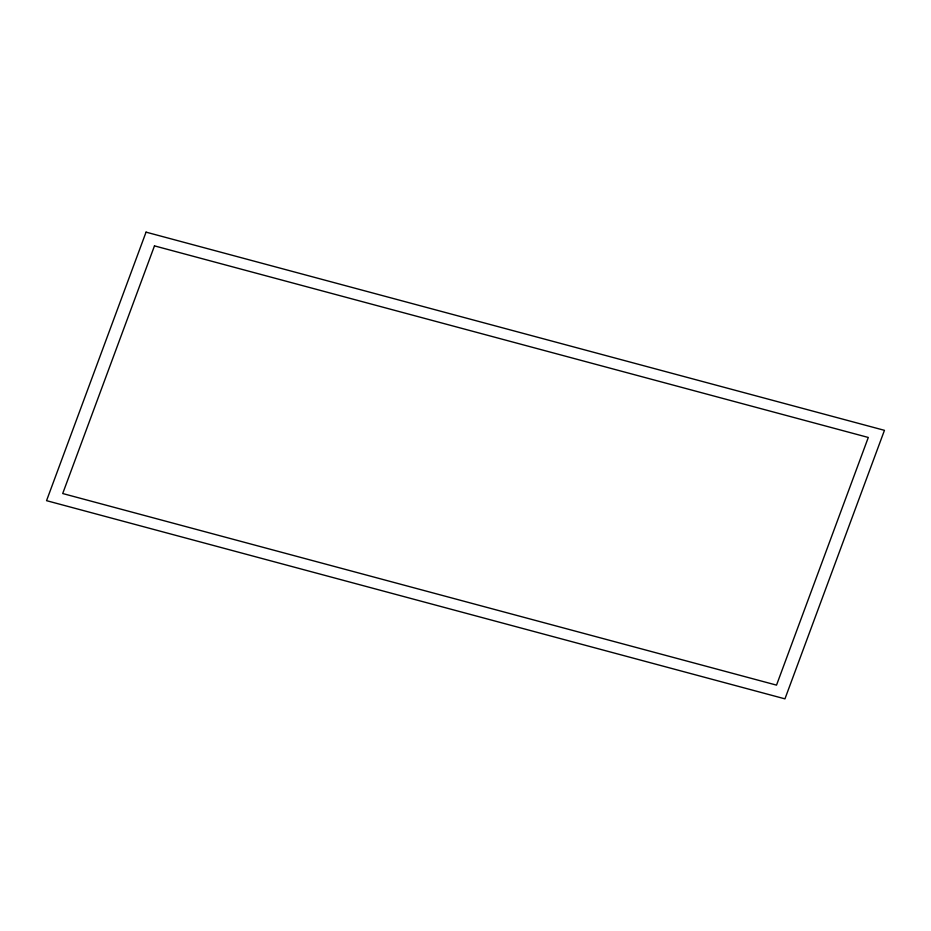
<?xml version="1.0" encoding="UTF-8"?>
<svg xmlns="http://www.w3.org/2000/svg" width="931" height="931" viewBox="0 0 931 931"><rect width="100%" height="100%" fill="white"/><g stroke="black" fill="none" stroke-linecap="round" stroke-linejoin="round"><path stroke-width="1.4" d="M146.051 232.145L46.55 500.669L784.949 698.855L884.45 430.331L146.051 232.145M154.476 245.877L62.703 493.535L776.524 685.123L868.297 437.465L154.476 245.877"/></g></svg>
